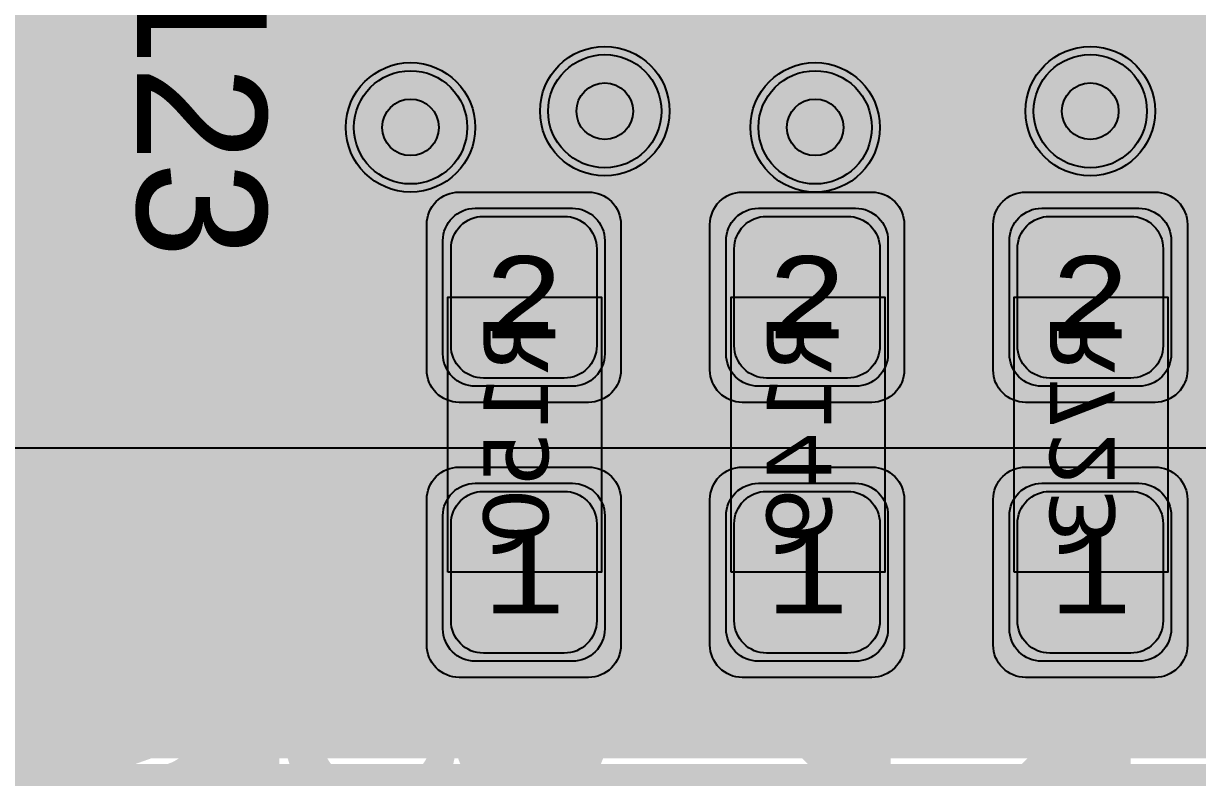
# Model space of a CAD drawing. Extents: x -28 to 199, y -61 to 255.
# Drawn here: x 62.41 to 69.66, y 190.88 to 195.54 of the extents above; entities that cross this region are included whole.
import ezdxf
from ezdxf.enums import TextEntityAlignment as Align

# ---------------------------------------------------------------- set-up
doc = ezdxf.new("R2010")
doc.units = 0
doc.header["$MEASUREMENT"] = 0
for name, color, linetype in [('ASSEMBLY_OUTLINES_BTM', 191, 'CONTINUOUS'), ('ASSEMBLY_OUTLINES_TOP', 102, 'CONTINUOUS'), ('ASSEMBLY_PART_NUMBERS_BTM', 191, 'CONTINUOUS'), ('ASSEMBLY_PART_NUMBERS_TOP', 102, 'CONTINUOUS'), ('ASSEMBLY_REF_DES_BTM', 191, 'CONTINUOUS'), ('DRILL_DRAWING', 21, 'CONTINUOUS'), ('GENERATED_SILKSCREEN_BTM', 255, 'CONTINUOUS'), ('GENERATED_SILKSCREEN_TOP', 140, 'CONTINUOUS'), ('PART_PADS_SMD_BTM', 10, 'CONTINUOUS'), ('PIN_NUMBERS_BTM', 8, 'CONTINUOUS'), ('PIN_NUMBERS_TOP', 8, 'CONTINUOUS'), ('PLACEMENT_OUTLINES_BTM', 222, 'CONTINUOUS'), ('PLACEMENT_OUTLINES_TOP', 130, 'CONTINUOUS'), ('PLANE_SHAPES_LAYER_2', 230, 'CONTINUOUS'), ('PLANE_SHAPES_LAYER_3', 81, 'CONTINUOUS'), ('SILKSCREEN_OUTLINES_BTM', 211, 'CONTINUOUS'), ('SILKSCREEN_OUTLINES_TOP', 150, 'CONTINUOUS'), ('SILKSCREEN_REF_DES_TOP', 150, 'CONTINUOUS'), ('SOLDERMASK_PADS_BTM', 12, 'CONTINUOUS'), ('SOLDERPASTE_PADS_BTM', 12, 'CONTINUOUS'), ('TRACES_LAYER_3', 81, 'CONTINUOUS'), ('TRACES_LAYER_BOTTOM', 10, 'CONTINUOUS'), ('TRACES_LAYER_TOP', 150, 'CONTINUOUS'), ('VIA_HOLES_LAYER_2', 30, 'CONTINUOUS'), ('VIA_HOLES_LAYER_3', 30, 'CONTINUOUS'), ('VIA_HOLES_LAYER_BOTTOM', 30, 'CONTINUOUS'), ('VIA_HOLES_LAYER_TOP', 30, 'CONTINUOUS'), ('VIA_PADS_LAYER_2', 230, 'CONTINUOUS'), ('VIA_PADS_LAYER_3', 81, 'CONTINUOUS'), ('VIA_PADS_LAYER_BOTTOM', 10, 'CONTINUOUS'), ('VIA_PADS_LAYER_TOP', 150, 'CONTINUOUS')]:
    doc.layers.add(name, color=color, linetype=linetype)
doc.styles.add('COURIER_NEW', font='COUR.TTF')
doc.styles.add('VERDANA', font='verdana.TTF')
doc.styles.add('VERIBEST_GERBER_0', font='txt')

msp = doc.modelspace()

# ---------------------------------------------------------------- hatches: boundary and pattern name
at = {"layer": 'PLANE_SHAPES_LAYER_2'}
h = msp.add_hatch(color=256, dxfattribs=at)
h.paths.add_polyline_path([(169.5, 129.25), (149.5, 129.25), (142.25, 122), (142.25, 90.5), (147.5, 90.5), (147.5, 80), (154, 80), (154, 69.25), (131.75, 69.25), (131.75, 73.25), (121.25, 73.25), (121.25, 81), (110.5, 81), (110.5, 125.75), (106.5, 125.75), (106.5, 128.75), (93.5, 128.75), (93.5, 120.25), (91.75, 120.25), (91.75, 121.5), (80, 121.5), (80, 118.25), (73.25, 118.25), (73.25, 124.5), (67.5, 124.5), (67.5, 128), (57.75, 128), (57.75, 120.25), (55.25, 120.25), (55.25, 121.5), (47.5, 121.5), (47.5, 119), (35, 119), (35, 134.75), (32.75, 134.75), (32.75, 159.75), (29.25, 159.75), (29.25, 175.25), (22.5, 175.25), (22.5, 195.25), (17.25, 195.25), (17.25, 198), (22.5, 198), (22.5, 216.5), (40.25, 216.5), (40.25, 235.5), (54.5, 235.5), (54.5, 254), (87.25, 254), (87.25, 236.25), (86.25, 236.25), (86.25, 228.75), (81, 228.75), (81, 218.75), (95.25, 218.75), (95.25, 194.5), (87, 194.5), (87, 172), (131.1, 172), (131.1, 208.75), (115.5, 208.75), (115.5, 213.75), (106.75, 213.75), (106.75, 218.75), (110.25, 222.25), (110.25, 226.25), (142.5, 226.25), (142.5, 221.5), (160.5, 221.5), (160.5, 240.75), (169.5, 240.75)])
h.paths.add_polyline_path([(35.5, 149.5), (41.75, 149.5), (41.75, 152), (39.25, 152), (39.25, 154), (37.75, 154), (37.75, 152), (35.5, 152)], flags=16)
h.paths.add_polyline_path([(37.5, 125.75), (37.5, 128.75), (42.75, 128.75), (42.75, 125.75)], flags=16)
h.paths.add_polyline_path([(52, 127.75), (52, 130.75), (54.25, 130.75), (54.25, 127.75)], flags=16)
h.paths.add_polyline_path([(50.75, 219.5), (50.75, 226.5), (71.75, 226.5), (71.75, 219.5)], flags=16)
h.paths.add_polyline_path([(66.5, 150.75), (66.5, 177.5), (72.25, 177.5), (72.25, 150.75)], flags=16)
h.paths.add_polyline_path([(47.25, 185.25), (73, 185.25), (73, 188.25), (70.25, 188.25), (70.25, 191), (47.25, 191)], flags=16)
h.paths.add_polyline_path([(84.5, 208), (84.5, 212.75), (85, 212.75), (85, 208)], flags=16)
h.paths.add_polyline_path([(61.5, 137.25), (87.75, 137.25), (87.75, 140.5), (84.75, 140.5), (84.75, 143), (61.5, 143)], flags=16)
h.paths.add_polyline_path([(88.75, 127), (88.75, 130), (91, 130), (91, 127)], flags=16)
h.paths.add_polyline_path([(85.5, 130.25), (85.5, 132.5), (91, 132.5), (91, 130.25)], flags=16)
h.paths.add_polyline_path([(108.75, 142.25), (135.75, 142.25), (135.75, 145.75), (132.25, 145.75), (132.25, 149), (108.75, 149)], flags=16)
h.paths.add_polyline_path([(114.25, 126.75), (140.75, 126.75), (140.75, 129.75), (137.25, 129.75), (137.25, 133), (114.25, 133)], flags=16)
h.paths.add_polyline_path([(155.25, 180.25), (166.25, 180.25), (166.25, 186.25), (152.25, 186.25), (152.25, 183), (155.25, 183)], flags=16)
at = {"layer": 'PLANE_SHAPES_LAYER_3'}
h = msp.add_hatch(color=256, dxfattribs=at)
h.paths.add_polyline_path([(169.5, 129.25), (149.5, 129.25), (142.25, 122), (142.25, 90.5), (147.5, 90.5), (147.5, 80), (154, 80), (154, 69.25), (131.75, 69.25), (131.75, 73.25), (121.25, 73.25), (121.25, 81), (110.5, 81), (110.5, 125.75), (106.5, 125.75), (106.5, 128.75), (93.5, 128.75), (93.5, 120.25), (91.75, 120.25), (91.75, 121.5), (80, 121.5), (80, 118.25), (73.25, 118.25), (73.25, 124.5), (67.5, 124.5), (67.5, 127.75), (58.25, 127.75), (58.25, 130.25), (88.75, 130.25), (88.75, 127), (91, 127), (91, 132.5), (55, 132.5), (55, 131.25), (52, 131.25), (52, 127.75), (55, 127.75), (55, 127.25), (57.75, 127.25), (57.75, 120.25), (55.25, 120.25), (55.25, 121.5), (47.5, 121.5), (47.5, 119), (35, 119), (35, 134.75), (32.75, 134.75), (32.75, 159.75), (29.25, 159.75), (29.25, 175.25), (22.5, 175.25), (22.5, 195.25), (17.25, 195.25), (17.25, 198), (22.5, 198), (22.5, 216.5), (40.25, 216.5), (40.25, 235.5), (54.5, 235.5), (54.5, 254), (87.25, 254), (87.25, 236.25), (86.25, 236.25), (86.25, 228.75), (81, 228.75), (81, 218.75), (95.25, 218.75), (95.25, 194.5), (87, 194.5), (87, 172), (131.1, 172), (131.1, 208.75), (115.5, 208.75), (115.5, 213.75), (106.75, 213.75), (106.75, 218.75), (110.25, 222.25), (110.25, 226.25), (142.5, 226.25), (142.5, 221.5), (160.5, 221.5), (160.5, 240.75), (169.5, 240.75)])
h.paths.add_polyline_path([(35.5, 149.5), (41.75, 149.5), (41.75, 152), (39.25, 152), (39.25, 154), (37.75, 154), (37.75, 152), (35.5, 152)], flags=16)
h.paths.add_polyline_path([(37.5, 125.75), (37.5, 128.75), (42.75, 128.75), (42.75, 125.75)], flags=16)
h.paths.add_polyline_path([(50.75, 219.5), (50.75, 226.5), (71.75, 226.5), (71.75, 219.5)], flags=16)
h.paths.add_polyline_path([(66.5, 150.75), (66.5, 177.5), (72.25, 177.5), (72.25, 150.75)], flags=16)
h.paths.add_polyline_path([(47.25, 185.25), (73, 185.25), (73, 188.25), (70.25, 188.25), (70.25, 191), (47.25, 191)], flags=16)
h.paths.add_polyline_path([(84.5, 208), (84.5, 212.75), (85, 212.75), (85, 208)], flags=16)
h.paths.add_polyline_path([(61.5, 137.25), (87.75, 137.25), (87.75, 140.5), (84.75, 140.5), (84.75, 143), (61.5, 143)], flags=16)
h.paths.add_polyline_path([(108.75, 142.25), (135.75, 142.25), (135.75, 145.75), (132.25, 145.75), (132.25, 149), (108.75, 149)], flags=16)
h.paths.add_polyline_path([(114.25, 126.75), (140.75, 126.75), (140.75, 129.75), (137.25, 129.75), (137.25, 133), (114.25, 133)], flags=16)
h.paths.add_polyline_path([(155.25, 180.25), (166.25, 180.25), (166.25, 186.25), (152.25, 186.25), (152.25, 183), (155.25, 183)], flags=16)
at = {"layer": 'VIA_HOLES_LAYER_2'}
h = msp.add_hatch(color=256, dxfattribs=at)
edge = h.paths.add_edge_path()
edge.add_arc((66, 195), 0.175, 0, 360)
h = msp.add_hatch(color=256, dxfattribs=at)
edge = h.paths.add_edge_path()
edge.add_arc((69, 195), 0.175, 0, 360)
h = msp.add_hatch(color=256, dxfattribs=at)
edge = h.paths.add_edge_path()
edge.add_arc((64.8, 194.9), 0.175, 0, 360)
h = msp.add_hatch(color=256, dxfattribs=at)
edge = h.paths.add_edge_path()
edge.add_arc((67.3, 194.9), 0.175, 0, 360)
at = {"layer": 'VIA_HOLES_LAYER_3'}
h = msp.add_hatch(color=256, dxfattribs=at)
edge = h.paths.add_edge_path()
edge.add_arc((66, 195), 0.175, 0, 360)
h = msp.add_hatch(color=256, dxfattribs=at)
edge = h.paths.add_edge_path()
edge.add_arc((69, 195), 0.175, 0, 360)
h = msp.add_hatch(color=256, dxfattribs=at)
edge = h.paths.add_edge_path()
edge.add_arc((64.8, 194.9), 0.175, 0, 360)
h = msp.add_hatch(color=256, dxfattribs=at)
edge = h.paths.add_edge_path()
edge.add_arc((67.3, 194.9), 0.175, 0, 360)
at = {"layer": 'VIA_HOLES_LAYER_BOTTOM'}
h = msp.add_hatch(color=256, dxfattribs=at)
edge = h.paths.add_edge_path()
edge.add_arc((66, 195), 0.175, 0, 360)
h = msp.add_hatch(color=256, dxfattribs=at)
edge = h.paths.add_edge_path()
edge.add_arc((69, 195), 0.175, 0, 360)
h = msp.add_hatch(color=256, dxfattribs=at)
edge = h.paths.add_edge_path()
edge.add_arc((64.8, 194.9), 0.175, 0, 360)
h = msp.add_hatch(color=256, dxfattribs=at)
edge = h.paths.add_edge_path()
edge.add_arc((67.3, 194.9), 0.175, 0, 360)
at = {"layer": 'VIA_HOLES_LAYER_TOP'}
h = msp.add_hatch(color=256, dxfattribs=at)
edge = h.paths.add_edge_path()
edge.add_arc((66, 195), 0.175, 0, 360)
h = msp.add_hatch(color=256, dxfattribs=at)
edge = h.paths.add_edge_path()
edge.add_arc((69, 195), 0.175, 0, 360)
h = msp.add_hatch(color=256, dxfattribs=at)
edge = h.paths.add_edge_path()
edge.add_arc((64.8, 194.9), 0.175, 0, 360)
h = msp.add_hatch(color=256, dxfattribs=at)
edge = h.paths.add_edge_path()
edge.add_arc((67.3, 194.9), 0.175, 0, 360)

# ---------------------------------------------------------------- linework, layer by layer
at = {"layer": 'ASSEMBLY_OUTLINES_BTM'}
for points in [[(65.03, 192.15), (65.03, 193.85), (65.98, 193.85), (65.98, 192.15)], [(66.78, 192.15), (66.78, 193.85), (67.73, 193.85), (67.73, 192.15)], [(68.53, 192.15), (68.53, 193.85), (69.48, 193.85), (69.48, 192.15)]]:
    msp.add_lwpolyline(points, close=True, dxfattribs=at)
at = {"layer": 'ASSEMBLY_OUTLINES_TOP', "const_width": 0.2}
msp.add_lwpolyline([(43.33, 183.62), (43.33, 192.92), (76.53, 192.92), (76.53, 183.62)], close=True, dxfattribs=at)
at = {"layer": 'GENERATED_SILKSCREEN_BTM', "const_width": 0.15}
for points in [[(65.030005, 192.716164, 1.1642e-05), (65.029995, 192.716156), (65.029995, 193.283844, 1.1642e-05), (65.030005, 193.283836), (65.030005, 192.716164)], [(65.980005, 192.707902, 1.22306e-05), (65.979995, 192.707911), (65.979995, 193.292089, 1.22306e-05), (65.980005, 193.292098), (65.980005, 192.707902)], [(66.780005, 192.716164, 1.1642e-05), (66.779995, 192.716156), (66.779995, 193.283844, 1.1642e-05), (66.780005, 193.283836), (66.780005, 192.716164)], [(67.730005, 192.707902, 1.22306e-05), (67.729995, 192.707911), (67.729995, 193.292089, 1.22306e-05), (67.730005, 193.292098), (67.730005, 192.707902)], [(68.530005, 192.716164, 1.1642e-05), (68.529995, 192.716156), (68.529995, 193.283844, 1.1642e-05), (68.530005, 193.283836), (68.530005, 192.716164)], [(69.480005, 192.707902, 1.22306e-05), (69.479995, 192.707911), (69.479995, 193.292089, 1.22306e-05), (69.480005, 193.292098), (69.480005, 192.707902)]]:
    msp.add_lwpolyline(points, format="xyb", dxfattribs=at)
at = {"layer": 'GENERATED_SILKSCREEN_TOP', "const_width": 0.15}
for points in [[(63.1132, 195.672), (63.1132, 195.36), (63.114, 195.3544), (63.118, 195.3496), (63.1236, 195.3472), (63.1292, 195.3464), (63.1356, 195.3472), (63.1412, 195.3496), (63.1452, 195.3544), (63.146, 195.36), (63.146, 195.5008), (63.8972, 195.5008), (63.9028, 195.5016), (63.9068, 195.504), (63.9092, 195.508), (63.91, 195.5136), (63.9108, 195.5176), (63.9108, 195.5216), (63.9092, 195.5248), (63.906, 195.528), (63.6868, 195.684)], [(63.6676, 195.66), (63.8468, 195.532), (63.146, 195.532), (63.146, 195.672)], [(63.91, 194.628), (63.8004, 194.4936), (63.7964, 194.4912), (63.7932, 194.4904), (63.7908, 194.4888), (63.7876, 194.488), (63.678, 194.488), (63.6756, 194.4888), (63.67, 194.4904), (63.666, 194.4912), (63.6644, 194.4936), (63.2316, 195.0264), (63.146, 195.0264), (63.146, 194.504), (63.1444, 194.4984), (63.1412, 194.4936), (63.1356, 194.4912), (63.1292, 194.4904), (63.1236, 194.4912), (63.118, 194.4936), (63.1148, 194.4984), (63.1132, 194.504), (63.1132, 195.0432), (63.1148, 195.0496), (63.1188, 195.0536), (63.1236, 195.0576), (63.1292, 195.0592), (63.2388, 195.0592), (63.2412, 195.0584), (63.2468, 195.0568), (63.2492, 195.0552), (63.2508, 195.0536), (63.2524, 195.052), (63.686, 194.52), (63.7796, 194.52), (63.8804, 194.6448), (63.8804, 194.9032), (63.774, 195.0336), (63.7724, 195.0392), (63.7732, 195.044), (63.7756, 195.0496), (63.7804, 195.0528), (63.786, 195.056), (63.7916, 195.0568), (63.7964, 195.056), (63.8004, 195.052), (63.91, 194.9176), (63.9108, 194.9144), (63.9116, 194.912), (63.9124, 194.9112), (63.9132, 194.908), (63.9132, 194.6384), (63.9124, 194.6352), (63.9124, 194.6344), (63.9116, 194.6336), (63.9108, 194.6312), (63.91, 194.628)], [(63.1164, 194.1616), (63.226, 194.2968), (63.23, 194.3008), (63.2324, 194.3016), (63.2348, 194.3016), (63.2404, 194.3008), (63.246, 194.2976), (63.2508, 194.2936), (63.2532, 194.2888), (63.254, 194.2832), (63.2524, 194.2776), (63.146, 194.1472), (63.146, 193.8888), (63.2468, 193.764), (63.3956, 193.764), (63.4972, 193.8872), (63.4972, 194.02), (63.4988, 194.0264), (63.502, 194.0304), (63.5076, 194.0328), (63.5132, 194.0336), (63.5188, 194.0328), (63.5244, 194.0304), (63.5276, 194.0264), (63.5292, 194.02), (63.5292, 193.8872), (63.6308, 193.764), (63.7796, 193.764), (63.8804, 193.8888), (63.8804, 194.1472), (63.774, 194.2776), (63.7724, 194.2832), (63.7732, 194.2888), (63.7756, 194.2936), (63.7804, 194.2976), (63.786, 194.3008), (63.7916, 194.3016), (63.794, 194.3016), (63.7964, 194.3008), (63.8004, 194.2968), (63.91, 194.1616), (63.9108, 194.1592), (63.9116, 194.1568), (63.9124, 194.156), (63.9132, 194.1528), (63.9132, 193.8832), (63.9124, 193.8792), (63.9116, 193.8776), (63.9108, 193.8752), (63.91, 193.8728), (63.8004, 193.7376), (63.7972, 193.7352), (63.7932, 193.7344), (63.7908, 193.7328), (63.7876, 193.732), (63.6228, 193.732), (63.6204, 193.7328), (63.6148, 193.7344), (63.6116, 193.7352), (63.6092, 193.7376), (63.5132, 193.8552), (63.4172, 193.7376), (63.4156, 193.7368), (63.414, 193.7352), (63.4132, 193.7344), (63.4116, 193.7344), (63.406, 193.7328), (63.4036, 193.732), (63.2388, 193.732), (63.2348, 193.7328), (63.2316, 193.7344), (63.2284, 193.7352), (63.226, 193.7376), (63.1164, 193.8728), (63.1148, 193.876), (63.114, 193.8768), (63.114, 193.8792), (63.114, 193.88), (63.1132, 193.8808), (63.1132, 193.8832), (63.1132, 194.1528), (63.114, 194.156), (63.1148, 194.1592), (63.1164, 194.1616)]]:
    msp.add_lwpolyline(points, dxfattribs=at)
msp.add_lwpolyline([(43.33, 183.62), (43.33, 192.92), (76.53, 192.92), (76.53, 183.62)], close=True, dxfattribs=at)
at = {"layer": 'PART_PADS_SMD_BTM'}
for points in [[(65.2, 193.3, -0.4142135624), (65, 193.5), (65, 194.2, -0.4142135624), (65.2, 194.4), (65.8, 194.4, -0.4142135624), (66, 194.2), (66, 193.5, -0.4142135624), (65.8, 193.3)], [(66.95, 193.3, -0.4142135624), (66.75, 193.5), (66.75, 194.2, -0.4142135624), (66.95, 194.4), (67.55, 194.4, -0.4142135624), (67.75, 194.2), (67.75, 193.5, -0.4142135624), (67.55, 193.3)], [(68.7, 193.3, -0.4142135624), (68.5, 193.5), (68.5, 194.2, -0.4142135624), (68.7, 194.4), (69.3, 194.4, -0.4142135624), (69.5, 194.2), (69.5, 193.5, -0.4142135624), (69.3, 193.3)], [(65.2, 191.6, -0.4142135624), (65, 191.8), (65, 192.5, -0.4142135624), (65.2, 192.7), (65.8, 192.7, -0.4142135624), (66, 192.5), (66, 191.8, -0.4142135624), (65.8, 191.6)], [(66.95, 191.6, -0.4142135624), (66.75, 191.8), (66.75, 192.5, -0.4142135624), (66.95, 192.7), (67.55, 192.7, -0.4142135624), (67.75, 192.5), (67.75, 191.8, -0.4142135624), (67.55, 191.6)], [(68.7, 191.6, -0.4142135624), (68.5, 191.8), (68.5, 192.5, -0.4142135624), (68.7, 192.7), (69.3, 192.7, -0.4142135624), (69.5, 192.5), (69.5, 191.8, -0.4142135624), (69.3, 191.6)]]:
    msp.add_lwpolyline(points, format="xyb", close=True, dxfattribs=at)
at = {"layer": 'PLACEMENT_OUTLINES_BTM'}
for points in [[(65.03, 192.15), (65.03, 193.85), (65.98, 193.85), (65.98, 192.15)], [(66.78, 192.15), (66.78, 193.85), (67.73, 193.85), (67.73, 192.15)], [(68.53, 192.15), (68.53, 193.85), (69.48, 193.85), (69.48, 192.15)]]:
    msp.add_lwpolyline(points, close=True, dxfattribs=at)
at = {"layer": 'PLACEMENT_OUTLINES_TOP'}
msp.add_lwpolyline([(43.33, 183.62), (43.33, 192.92), (76.53, 192.92), (76.53, 183.62)], close=True, dxfattribs=at)
at = {"layer": 'SILKSCREEN_OUTLINES_BTM'}
for points in [[(65.03, 192.15), (65.03, 193.85), (65.98, 193.85), (65.98, 192.15)], [(66.78, 192.15), (66.78, 193.85), (67.73, 193.85), (67.73, 192.15)], [(68.53, 192.15), (68.53, 193.85), (69.48, 193.85), (69.48, 192.15)]]:
    msp.add_lwpolyline(points, close=True, dxfattribs=at)
at = {"layer": 'SILKSCREEN_OUTLINES_TOP'}
msp.add_lwpolyline([(43.33, 183.62), (43.33, 192.92), (76.53, 192.92), (76.53, 183.62)], close=True, dxfattribs=at)
at = {"layer": 'SOLDERMASK_PADS_BTM'}
for points in [[(65.1, 193.2, -0.4142135624), (64.9, 193.4), (64.9, 194.3, -0.4142135624), (65.1, 194.5), (65.9, 194.5, -0.4142135624), (66.1, 194.3), (66.1, 193.4, -0.4142135624), (65.9, 193.2)], [(66.85, 193.2, -0.4142135624), (66.65, 193.4), (66.65, 194.3, -0.4142135624), (66.85, 194.5), (67.65, 194.5, -0.4142135624), (67.85, 194.3), (67.85, 193.4, -0.4142135624), (67.65, 193.2)], [(68.6, 193.2, -0.4142135624), (68.4, 193.4), (68.4, 194.3, -0.4142135624), (68.6, 194.5), (69.4, 194.5, -0.4142135624), (69.6, 194.3), (69.6, 193.4, -0.4142135624), (69.4, 193.2)], [(65.1, 191.5, -0.4142135624), (64.9, 191.7), (64.9, 192.6, -0.4142135624), (65.1, 192.8), (65.9, 192.8, -0.4142135624), (66.1, 192.6), (66.1, 191.7, -0.4142135624), (65.9, 191.5)], [(66.85, 191.5, -0.4142135624), (66.65, 191.7), (66.65, 192.6, -0.4142135624), (66.85, 192.8), (67.65, 192.8, -0.4142135624), (67.85, 192.6), (67.85, 191.7, -0.4142135624), (67.65, 191.5)], [(68.6, 191.5, -0.4142135624), (68.4, 191.7), (68.4, 192.6, -0.4142135624), (68.6, 192.8), (69.4, 192.8, -0.4142135624), (69.6, 192.6), (69.6, 191.7, -0.4142135624), (69.4, 191.5)]]:
    msp.add_lwpolyline(points, format="xyb", close=True, dxfattribs=at)
at = {"layer": 'SOLDERPASTE_PADS_BTM'}
for points in [[(65.25, 193.35, -0.4142135624), (65.05, 193.55), (65.05, 194.15, -0.4142135624), (65.25, 194.35), (65.75, 194.35, -0.4142135624), (65.95, 194.15), (65.95, 193.55, -0.4142135624), (65.75, 193.35)], [(67, 193.35, -0.4142135624), (66.8, 193.55), (66.8, 194.15, -0.4142135624), (67, 194.35), (67.5, 194.35, -0.4142135624), (67.7, 194.15), (67.7, 193.55, -0.4142135624), (67.5, 193.35)], [(68.75, 193.35, -0.4142135624), (68.55, 193.55), (68.55, 194.15, -0.4142135624), (68.75, 194.35), (69.25, 194.35, -0.4142135624), (69.45, 194.15), (69.45, 193.55, -0.4142135624), (69.25, 193.35)], [(65.25, 191.65, -0.4142135624), (65.05, 191.85), (65.05, 192.45, -0.4142135624), (65.25, 192.65), (65.75, 192.65, -0.4142135624), (65.95, 192.45), (65.95, 191.85, -0.4142135624), (65.75, 191.65)], [(67, 191.65, -0.4142135624), (66.8, 191.85), (66.8, 192.45, -0.4142135624), (67, 192.65), (67.5, 192.65, -0.4142135624), (67.7, 192.45), (67.7, 191.85, -0.4142135624), (67.5, 191.65)], [(68.75, 191.65, -0.4142135624), (68.55, 191.85), (68.55, 192.45, -0.4142135624), (68.75, 192.65), (69.25, 192.65, -0.4142135624), (69.45, 192.45), (69.45, 191.85, -0.4142135624), (69.25, 191.65)]]:
    msp.add_lwpolyline(points, format="xyb", close=True, dxfattribs=at)
at = {"layer": 'TRACES_LAYER_3', "const_width": 0.5}
for points in [[(67.3, 194.9), (67.3, 196.656164), (66.214744, 197.74142), (44.74142, 197.74142), (43.3, 196.3)], [(79.9, 196.2), (75.219871, 196.2), (74.915871, 196.504), (74.084129, 196.504), (73.780129, 196.2), (72.032197, 196.2), (68.829827, 192.99763), (51.343236, 192.99763), (50.840866, 193.5), (50, 193.5)], [(47.8, 196.3), (63.48608, 196.3), (63.9451, 195.84098), (65.15902, 195.84098), (66, 195)], [(69, 195), (67.956671, 193.956671), (55.01538, 193.956671), (54.527787, 194.444264), (46.732736, 194.444264), (46.177, 195), (45.5, 195)]]:
    msp.add_lwpolyline(points, dxfattribs=at)
at = {"layer": 'TRACES_LAYER_BOTTOM'}
for points, const_width in [([(59.75, 211.1), (62.456969, 211.1), (65.346287, 208.210682), (65.346287, 198.975592), (67.3, 197.021879), (67.3, 194.9)], 0.75), ([(64.8, 194.9), (63.362973, 196.337027), (59.037027, 196.337027), (57.7, 195)], 0.5), ([(65.5, 193.85), (65.5, 194.127714), (66.023434, 194.651148), (66.023434, 194.976566), (66, 195)], 0.5), ([(69, 195), (69, 193.85)], 0.5), ([(67.3, 194.9), (67.25, 194.85), (67.25, 193.85)], 0.5), ([(66.28, 189.54), (65.5, 190.32), (65.5, 192.15)], 0.5), ([(66.28, 187), (67.515792, 188.235792), (67.515792, 191.057208), (67.25, 191.323), (67.25, 192.15)], 0.5), ([(68.82, 189.54), (68.82, 190.855), (69, 191.035), (69, 192.15)], 0.5)]:
    msp.add_lwpolyline(points, dxfattribs=dict(at, const_width=const_width))
at = {"layer": 'TRACES_LAYER_TOP', "const_width": 0.5}
for points in [[(97.6, 215.75), (97.6, 214.036532), (86.252776, 202.689308), (85.109179, 202.689308), (75.378436, 192.958565), (65.86212, 192.958565), (64.8, 194.020685), (64.8, 194.9)], [(80.2, 201.9), (80.2, 199.077008), (75.142137, 194.019145), (66.353855, 194.019145), (66, 194.373), (66, 195)], [(63.74, 189.54), (63.74, 192.275718), (61.115718, 194.9), (60.25, 194.9)]]:
    msp.add_lwpolyline(points, dxfattribs=at)
at = {"layer": 'VIA_HOLES_LAYER_2'}
for centre in [(66, 195), (69, 195), (64.8, 194.9), (67.3, 194.9)]:
    msp.add_circle(centre, 0.175, dxfattribs=at)
at = {"layer": 'VIA_HOLES_LAYER_3'}
for centre in [(66, 195), (69, 195), (64.8, 194.9), (67.3, 194.9)]:
    msp.add_circle(centre, 0.175, dxfattribs=at)
at = {"layer": 'VIA_HOLES_LAYER_BOTTOM'}
for centre in [(66, 195), (69, 195), (64.8, 194.9), (67.3, 194.9)]:
    msp.add_circle(centre, 0.175, dxfattribs=at)
at = {"layer": 'VIA_HOLES_LAYER_TOP'}
for centre in [(66, 195), (69, 195), (64.8, 194.9), (67.3, 194.9)]:
    msp.add_circle(centre, 0.175, dxfattribs=at)
at = {"layer": 'VIA_PADS_LAYER_2'}
for centre in [(66, 195), (69, 195), (64.8, 194.9), (67.3, 194.9)]:
    msp.add_circle(centre, 0.4, dxfattribs=at)
at = {"layer": 'VIA_PADS_LAYER_3'}
for centre in [(66, 195), (69, 195), (64.8, 194.9), (67.3, 194.9)]:
    msp.add_circle(centre, 0.4, dxfattribs=at)
at = {"layer": 'VIA_PADS_LAYER_BOTTOM'}
for centre in [(66, 195), (69, 195), (64.8, 194.9), (67.3, 194.9)]:
    msp.add_circle(centre, 0.35, dxfattribs=at)
at = {"layer": 'VIA_PADS_LAYER_TOP'}
for centre in [(66, 195), (69, 195), (64.8, 194.9), (67.3, 194.9)]:
    msp.add_circle(centre, 0.35, dxfattribs=at)

# ---------------------------------------------------------------- texts
at = {"layer": 'ASSEMBLY_PART_NUMBERS_BTM', "style": 'VERIBEST_GERBER_0', "text_generation_flag": 2}
for s, p in [('MCR25JZHJ000', (63.29, 215.25)), ('MCR25JZHJ000', (67.04, 215.25)), ('MMZ1608S102A', (62.29, 210.25)), ('CC0805KKX7R7BB105', (61.21, 205)), ('ERJ-3EKF6200V', (62.96, 193)), ('ERJ-3EKF6200V', (64.71, 193)), ('ERJ-3EKF2701V', (66.46, 193)), ('ERJ-3EKF6200V', (67.96, 193))]:
    msp.add_text(s, height=2.032, rotation=90, dxfattribs=at).set_placement(p, align=Align.TOP_LEFT)
msp.add_text('AD1582BRTZ-REEL7', height=2.032, dxfattribs=at).set_placement((89, 196.46), align=Align.TOP_LEFT)
at = {"layer": 'ASSEMBLY_PART_NUMBERS_TOP', "style": 'VERIBEST_GERBER_0'}
for s, p in [('ERJ-3GEY0R00V', (69.54, 216)), ('ERJ-3GEY0R00V', (71.54, 216)), ('ERJ-3GEY0R00V', (64.04, 215)), ('ERJ-3GEY0R00V', (66.54, 215)), ('CL21B106KOQNNNE', (63.71, 198.75)), ('CL21B225KOFNNNE', (66.04, 198.75)), ('ERJ-3EKF2700V', (62.79, 195.75))]:
    msp.add_text(s, height=2.032, rotation=270, dxfattribs=at).set_placement(p, align=Align.TOP_LEFT)
at = {"layer": 'ASSEMBLY_REF_DES_BTM', "style": 'VERDANA', "text_generation_flag": 2}
for s, p in [('R150', (65.25, 193.75)), ('R149', (67, 193.75)), ('R723', (68.75, 193.75))]:
    msp.add_text(s, height=0.4, rotation=90, dxfattribs=at).set_placement(p, align=Align.TOP_LEFT)
at = {"layer": 'DRILL_DRAWING', "style": 'VERIBEST_GERBER_0'}
for p in [(66, 195), (69, 195), (64.8, 194.9), (67.3, 194.9)]:
    msp.add_text('A', height=2, dxfattribs=at).set_placement(p, align=Align.MIDDLE_CENTER)
at = {"layer": 'PIN_NUMBERS_BTM', "style": 'COURIER_NEW'}
for s, p in [('2', (65.5, 193.85)), ('2', (67.25, 193.85)), ('2', (69, 193.85)), ('1', (65.5, 192.15)), ('1', (67.25, 192.15)), ('1', (69, 192.15))]:
    msp.add_text(s, height=0.508, dxfattribs=at).set_placement(p, align=Align.MIDDLE_CENTER)
at = {"layer": 'PIN_NUMBERS_TOP', "style": 'COURIER_NEW'}
for s, p in [('2', (65.5, 193.85)), ('2', (67.25, 193.85)), ('2', (69, 193.85)), ('1', (65.5, 192.15)), ('1', (67.25, 192.15)), ('1', (69, 192.15))]:
    msp.add_text(s, height=0.508, dxfattribs=at).set_placement(p, align=Align.MIDDLE_CENTER)
at = {"layer": 'SILKSCREEN_REF_DES_TOP', "style": 'VERIBEST_GERBER_0'}
msp.add_text('C123', height=0.8, rotation=270, dxfattribs=at).set_placement((63.91, 196.65), align=Align.TOP_LEFT)

doc.saveas('drawing.dxf')
